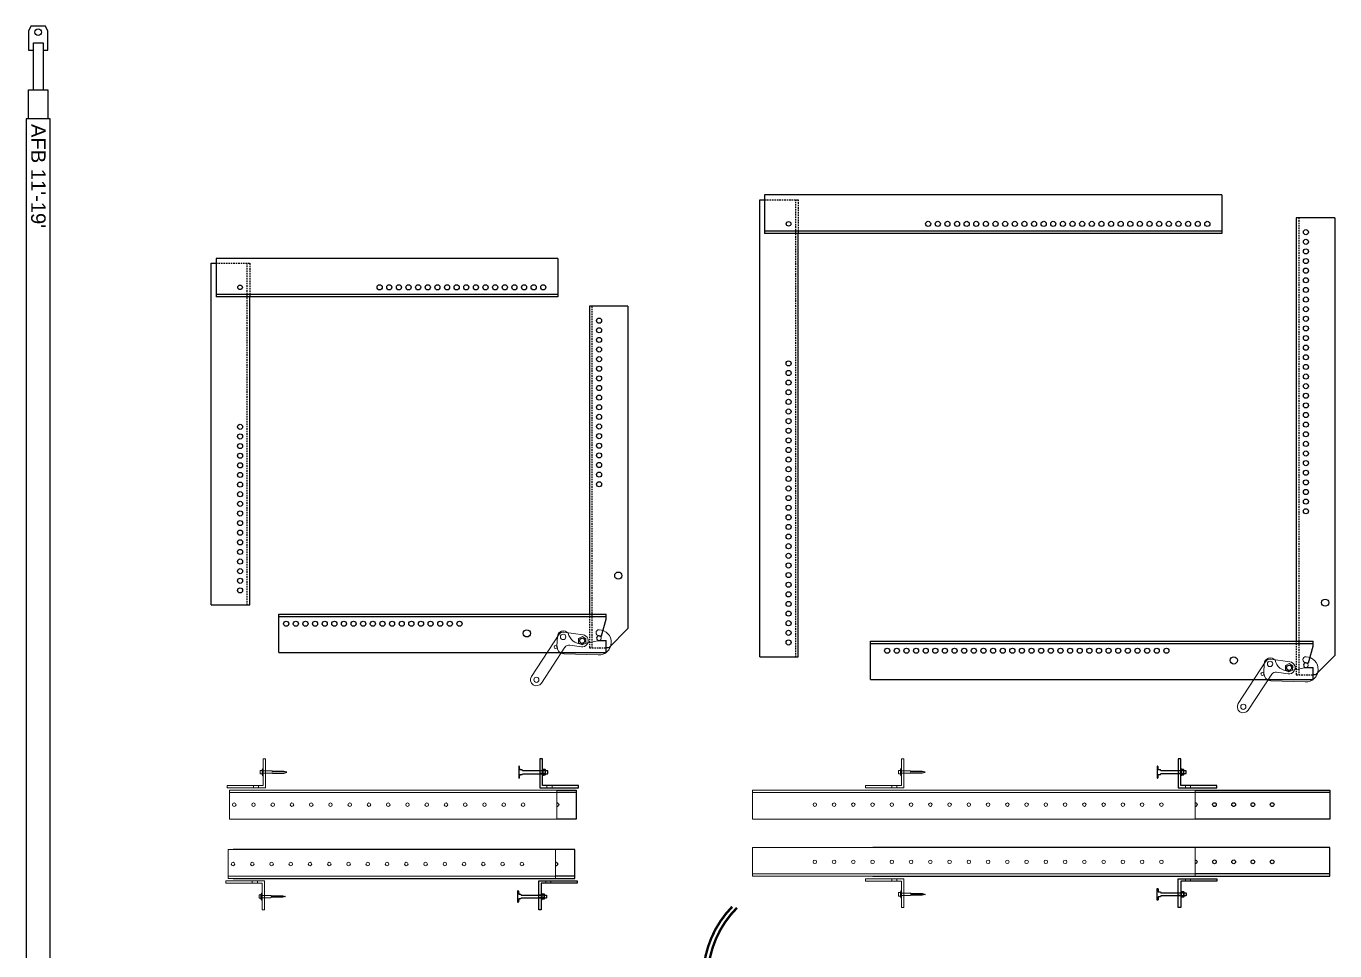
# Model space of a CAD drawing. Header units: inches. Extents: x 2832 to 8547, y -592 to 860.
# Drawn here: x 3546.9 to 3682.8, y 174.4 to 270.4 of the extents above; entities that cross this region are included whole.
import ezdxf

# ---------------------------------------------------------------- set-up
doc = ezdxf.new("R2010")
doc.units = ezdxf.units.IN
doc.header["$LTSCALE"] = 5
doc.header["$MEASUREMENT"] = 0
doc.set_wipeout_variables(frame=1)
doc.linetypes.add('HIDDEN2', pattern=[0.1875, 0.125, -0.0625])
doc.layers.add('FORM', color=5, linetype='Continuous')
doc.layers.add('Steel', color=5, linetype='Continuous', lineweight=20)
doc.styles.add('S', font='arial.ttf', dxfattribs={"height": 2})

# ---------------------------------------------------------------- blocks, each defined once
blk = doc.blocks.new('VBA_12-36_CLAMP_PLAN_BACK')
at = {"color": 0}
for p, q in [((-6.25, -41.75), (-6.25, 5.75)), ((-6.25, 5.75), (-5.75, 5.75)), ((41.75, 6.25), (-5.75, 6.25)), ((-5.75, 6.25), (-5.75, 2.25)), ((41.75, 6.25), (41.75, 2.25)), ((41.75, 2.5), (-5.75, 2.5)), ((41.75, 2.25), (-5.75, 2.25)), ((-2.25, -41.75), (-2.25, 2.25)), ((-6.25, -41.75), (-2.25, -41.75))]:
    blk.add_line(p, q, dxfattribs=at)
at = {"color": 1, "linetype": 'HIDDEN2', "ltscale": 0.25}
blk.add_line((-2.5, -41.75), (-2.5, 5.75), dxfattribs=at)
at = {"color": 0, "linetype": 'HIDDEN2', "ltscale": 0.25}
blk.add_lwpolyline([(-5.75, 5.75), (-2.25, 5.75), (-2.25, 2.25)], dxfattribs=at)
at = {"color": 0}
for centre, radius in [((-3.25, 3.25), 0.237), ((-3.25, 3.25), 0.237), ((11.25, 3.25), 0.266), ((12.25, 3.25), 0.266), ((13.25, 3.25), 0.266), ((14.25, 3.25), 0.266), ((15.25, 3.25), 0.266), ((16.25, 3.25), 0.266), ((17.25, 3.25), 0.266), ((18.25, 3.25), 0.266), ((19.25, 3.25), 0.266), ((20.25, 3.25), 0.266), ((21.25, 3.25), 0.266), ((22.25, 3.25), 0.266), ((23.25, 3.25), 0.266), ((24.25, 3.25), 0.266), ((25.25, 3.25), 0.266), ((26.25, 3.25), 0.266), ((27.25, 3.25), 0.266), ((28.25, 3.25), 0.266), ((29.25, 3.25), 0.266), ((30.25, 3.25), 0.266), ((31.25, 3.25), 0.266), ((32.25, 3.25), 0.266), ((33.25, 3.25), 0.266), ((34.25, 3.25), 0.266), ((35.25, 3.25), 0.266), ((36.25, 3.25), 0.266), ((37.25, 3.25), 0.266), ((38.25, 3.25), 0.266), ((39.25, 3.25), 0.266), ((40.25, 3.25), 0.266), ((-3.25, -11.25), 0.266), ((-3.25, -12.25), 0.266), ((-3.25, -13.25), 0.266), ((-3.25, -14.25), 0.266), ((-3.25, -15.25), 0.266), ((-3.25, -16.25), 0.266), ((-3.25, -17.25), 0.266), ((-3.25, -18.25), 0.266), ((-3.25, -19.25), 0.266), ((-3.25, -20.25), 0.266), ((-3.25, -21.25), 0.266), ((-3.25, -22.25), 0.266), ((-3.25, -23.25), 0.266), ((-3.25, -24.25), 0.266), ((-3.25, -25.25), 0.266), ((-3.25, -26.25), 0.266), ((-3.25, -27.25), 0.266), ((-3.25, -28.25), 0.266), ((-3.25, -29.25), 0.266), ((-3.25, -30.25), 0.266), ((-3.25, -31.25), 0.266), ((-3.25, -32.25), 0.266), ((-3.25, -33.25), 0.266), ((-3.25, -34.25), 0.266), ((-3.25, -35.25), 0.266), ((-3.25, -36.25), 0.266), ((-3.25, -37.25), 0.266), ((-3.25, -38.25), 0.266), ((-3.25, -39.25), 0.266), ((-3.25, -40.25), 0.266)]:
    blk.add_circle(centre, radius, dxfattribs=at)
blk = doc.blocks.new('A$C56f79375')
at = {"color": 0}
blk.add_circle((-2.5, -0.02), 0.266, dxfattribs=at)
at = {"layer": 'Steel'}
for p, q in [((-7.78, -3.72), (-4.9, 0.66)), ((-4.41, 0.88), (-2.41, 0.6)), ((-4.29, -0.69), (-6.74, -4.41)), ((-2.59, -0.64), (-3.8, -0.47))]:
    blk.add_line(p, q, dxfattribs=at)
at = {"layer": 'Steel', "extrusion": (-0.999392, 0.03486, -1.22362e-16)}
blk.add_line((-5.12, -0.59), (-5.08, 0.41), dxfattribs=at)
at = {"layer": 'Steel', "extrusion": (1.22459e-16, 6.5507e-19, -1)}
for p, q in [((-2.87, 0.21), (-2.88, -0.22)), ((-2.48, 0.41), (-2.87, 0.21)), ((-2.12, 0.18), (-2.48, 0.41)), ((-2.13, -0.25), (-2.12, 0.18)), ((-2.88, -0.22), (-2.52, -0.45)), ((-2.52, -0.45), (-2.13, -0.25))]:
    blk.add_line(p, q, dxfattribs=at)
at = {"layer": 'Steel', "extrusion": (-0.209735, 0.977758, -2.50434e-17)}
blk.add_line((-2.55, -0.38), (-0.72, 0.01), dxfattribs=at)
at = {"layer": 'Steel', "extrusion": (-0.03486, -0.999392, -4.92353e-18)}
blk.add_line((-0.83, -1.49), (-4.39, -1.37), dxfattribs=at)
at = {"layer": 'Steel', "extrusion": (1.22459e-16, 6.5507e-19, -1)}
for centre, radius in [((4.48, 0.39), 0.281), ((5.27, -0.66), 0.156), ((7.26, -4.07), 0.27)]:
    blk.add_circle(centre, radius, dxfattribs=at)
for centre, radius, start, end in [((4.46, 0.38), 0.625, 1.9977, 142.6577), ((4.48, 0.39), 0.5, 33.3891, 98.0389), ((2.5, -0.02), 0.625, 98.0389, 278.0389), ((0.75, 0.82), 0.313, 271.9978, 91.906), ((0.79, -0.18), 1.31, 91.9977, 271.9977), ((4.37, -0.62), 0.75, 271.9977, 1.9977), ((7.26, -4.07), 0.625, 213.3891, 33.3891)]:
    blk.add_arc(centre, radius, start, end, dxfattribs=at)
at = {"layer": 'Steel'}
for centre, radius, start, end in [((-2.5, 1.12), 1.5, 193.6189, 268.0023), ((-0.77, 0.26), 0.25, 282.1068, 88.0023), ((-3.87, -0.96), 0.5, 81.9611, 146.6109)]:
    blk.add_arc(centre, radius, start, end, dxfattribs=at)
blk = doc.blocks.new('VBA_12-36_CLAMP_PLAN_OP')
at = {"color": 0}
for p, q in [((2.25, 41.75), (2.25, -2.25)), ((6.25, 41.75), (2.25, 41.75)), ((6.25, 41.75), (6.25, -3.75)), ((-42, -2.25), (4, -2.25)), ((-42, -6.25), (-42, -2.25)), ((4, -2.76), (4, -2.25)), ((3.5, -4.5), (4, -2.76)), ((6.25, -3.75), (4.25, -5.75)), ((3.25, -4.5), (3.5, -4.5)), ((3.25, -5), (4, -5)), ((4, -6.25), (4, -5)), ((-42, -6.25), (4, -6.25)), ((4.25, -5.75), (4, -5.75))]:
    blk.add_line(p, q, dxfattribs=at)
at = {"color": 1, "linetype": 'HIDDEN2', "ltscale": 0.25}
blk.add_line((2.5, 41.75), (2.5, -5.75), dxfattribs=at)
at = {"color": 0, "ltscale": 0.5}
blk.add_line((-42, -2.5), (4, -2.5), dxfattribs=at)
at = {"color": 0, "linetype": 'HIDDEN2', "ltscale": 0.25}
blk.add_lwpolyline([(2.25, -2.25), (2.25, -5.75), (4, -5.75)], dxfattribs=at)
at = {"color": 0}
for centre, radius in [((3.25, 40.25), 0.266), ((3.25, 39.25), 0.266), ((3.25, 38.25), 0.266), ((3.25, 37.25), 0.266), ((3.25, 36.25), 0.266), ((3.25, 35.25), 0.266), ((3.25, 34.25), 0.266), ((3.25, 33.25), 0.266), ((3.25, 32.25), 0.266), ((3.25, 31.25), 0.266), ((3.25, 30.25), 0.266), ((3.25, 29.25), 0.266), ((3.25, 28.25), 0.266), ((3.25, 27.25), 0.266), ((3.25, 26.25), 0.266), ((3.25, 25.25), 0.266), ((3.25, 24.25), 0.266), ((3.25, 23.25), 0.266), ((3.25, 22.25), 0.266), ((3.25, 21.25), 0.266), ((3.25, 20.25), 0.266), ((3.25, 19.25), 0.266), ((3.25, 18.25), 0.266), ((3.25, 17.25), 0.266), ((3.25, 16.25), 0.266), ((3.25, 15.25), 0.266), ((3.25, 14.25), 0.266), ((3.25, 13.25), 0.266), ((3.25, 12.25), 0.266), ((3.25, 11.25), 0.266), ((5.25, 1.75), 0.375), ((-40.25, -3.25), 0.266), ((-39.25, -3.25), 0.266), ((-38.25, -3.25), 0.266), ((-37.25, -3.25), 0.266), ((-36.25, -3.25), 0.266), ((-35.25, -3.25), 0.266), ((-34.25, -3.25), 0.266), ((-33.25, -3.25), 0.266), ((-32.25, -3.25), 0.266), ((-31.25, -3.25), 0.266), ((-30.25, -3.25), 0.266), ((-29.25, -3.25), 0.266), ((-28.25, -3.25), 0.266), ((-27.25, -3.25), 0.266), ((-26.25, -3.25), 0.266), ((-25.25, -3.25), 0.266), ((-24.25, -3.25), 0.266), ((-23.25, -3.25), 0.266), ((-22.25, -3.25), 0.266), ((-21.25, -3.25), 0.266), ((-20.25, -3.25), 0.266), ((-19.25, -3.25), 0.266), ((-18.25, -3.25), 0.266), ((-17.25, -3.25), 0.266), ((-16.25, -3.25), 0.266), ((-15.25, -3.25), 0.266), ((-14.25, -3.25), 0.266), ((-13.25, -3.25), 0.266), ((-12.25, -3.25), 0.266), ((-11.25, -3.25), 0.266), ((-4.25, -4.25), 0.375)]:
    blk.add_circle(centre, radius, dxfattribs=at)
blk.add_arc((3.25, -4.75), 0.25, 89.9992, 269.9992, dxfattribs=at)
blk.add_blockref('A$C56f79375', (4, -5))
blk = doc.blocks.new('*U264')
for p, q in [((-27.79, -1.79), (-27.85, -1.76)), ((-27.79, -1.96), (-27.85, -2)), ((-27.79, -1.79), (-26.6, -1.79)), ((-26.6, -1.96), (-27.79, -1.96)), ((-26.6, -1.79), (-26.31, -1.88)), ((-26.31, -1.88), (-26.6, -1.96)), ((0.25, -1.75), (0, -1.75)), ((0.25, -2), (0, -2))]:
    blk.add_line(p, q)
for points in [[(-2.19, -1.26), (-2.16, -1.26), (-2.11, -1.31), (-2.08, -1.63), (-1.85, -1.63), (-1.83, -1.72), (0.77, -1.72), (0.81, -1.75), (0.81, -2), (0.77, -2.03), (-1.83, -2.03), (-1.85, -2.12), (-2.08, -2.12), (-2.11, -2.44), (-2.16, -2.49), (-2.19, -2.49)], [(0, -3.25), (0, -0.25), (4, -0.25), (4, -0.5), (0.25, -0.5), (0.25, -3.25)], [(0.25, -2.24), (0.31, -2.24), (0.31, -1.51), (0.25, -1.51)]]:
    blk.add_lwpolyline(points, close=True)
at = {"layer": 'FORM', "color": 3}
for points in [[(15.75, 3), (-31.75, 3), (-31.75, 0), (15.75, 0)], [(-31.75, 0), (15.75, 0), (15.75, 0.25), (-31.75, 0.25)]]:
    blk.add_lwpolyline(points, close=True, dxfattribs=at)
for centre in [(-26.25, 1.5), (-24.25, 1.5), (-22.25, 1.5), (-20.25, 1.5), (-18.25, 1.5), (-16.25, 1.5), (-14.25, 1.5), (-12.25, 1.5), (-10.25, 1.5), (-8.25, 1.5), (-6.25, 1.5), (-4.25, 1.5), (-2.25, 1.5), (-0.25, 1.5), (1.75, 1.5), (3.75, 1.5), (5.75, 1.5), (7.75, 1.5), (9.75, 1.5)]:
    blk.add_circle(centre, 0.195, dxfattribs=at)
at = {"layer": 'Steel', "color": 3}
for p, q in [((-29.77, -0.5), (-29.77, -0.25)), ((-29.23, -0.5), (-29.23, -0.25))]:
    blk.add_line(p, q, dxfattribs=at)
at = {"layer": 'Steel'}
for p, q in [((0.73, -0.5), (0.73, -0.25)), ((1.27, -0.5), (1.27, -0.25))]:
    blk.add_line(p, q, dxfattribs=at)
at = {"layer": 'Steel', "linetype": 'ByBlock'}
for p, q in [((-29.05, -1.69), (-29.05, -2.06)), ((-29.05, -1.69), (-29.05, -1.69)), ((-29.05, -2.06), (-29.05, -2.06)), ((-29.02, -1.69), (-28.86, -1.69)), ((-29.02, -2.06), (-28.86, -2.06)), ((-28.86, -1.62), (-28.86, -2.14)), ((-28.81, -1.62), (-28.86, -1.62)), ((-28.81, -2.14), (-28.86, -2.14)), ((-28.81, -1.62), (-28.81, -2.14)), ((-27.85, -1.76), (-28.75, -1.76)), ((-27.85, -2), (-28.75, -2)), ((-27.75, -1.96), (-27.79, -1.96))]:
    blk.add_line(p, q, dxfattribs=at)
at = {"layer": 'Steel'}
for points in [[(-28.5, -3.25), (-28.5, -0.25), (-32.5, -0.25), (-32.5, -0.5), (-28.75, -0.5), (-28.75, -3.25)], [(-28.75, -2.24), (-28.81, -2.24), (-28.81, -1.51), (-28.75, -1.51)]]:
    blk.add_lwpolyline(points, close=True, dxfattribs=at)
at = {"layer": 'Steel', "linetype": 'ByBlock'}
for points, weights in [([(-29.05, -1.69), (-29.05, -1.69), (-29.02, -1.69)], [1.61272872794, 1.61272872794, 1.49694001483]), ([(-29.02, -2.06), (-29.05, -2.06), (-29.05, -2.06)], [1.49694001483, 1.61272872794, 1.61272872794])]:
    blk.add_rational_spline(points, weights, degree=2, dxfattribs=at)
blk.add_wipeout([(0.57, -2.03), (0.31, -2.03), (0.31, -1.72), (0.57, -1.72)])
blk.add_wipeout([(-44.25, 3), (1.75, 3), (1.75, 0), (-44.25, 0)]).dxf.layer = 'Steel'
for points in [[(0.55, -2.16), (0.33, -2.16), (0.31, -2.13), (0.31, -1.63), (0.33, -1.59), (0.55, -1.59), (0.57, -1.63), (0.57, -2.13), (0.55, -2.16)], [(0.55, -1.73), (0.33, -1.73)], [(0.55, -2.02), (0.33, -2.02)]]:
    blk.add_lwpolyline(points)
for centre, radius, start, end in [((0.43, -1.66), 0.126, 144.9269, 214.5853), ((0.78, -1.88), 0.478, 162.411, 197.589), ((0.43, -2.09), 0.126, 145.395, 215.1423), ((0.44, -1.66), 0.126, 325.4147, 35.0731), ((0.09, -1.88), 0.478, 342.411, 17.589), ((0.44, -2.09), 0.126, 324.8577, 34.605)]:
    blk.add_arc(centre, radius, start, end)
at = {"layer": 'Steel'}
for points in [[(-44.25, 3), (1.75, 3), (1.75, 0), (-44.25, 0)], [(-44.25, 0), (1.75, 0), (1.75, 0.25), (-44.25, 0.25)]]:
    blk.add_lwpolyline(points, close=True, dxfattribs=at)
for centre in [(-37.76, 1.5), (-35.76, 1.5), (-33.76, 1.5), (-31.76, 1.5), (-29.76, 1.5), (-27.76, 1.5), (-25.76, 1.5), (-23.76, 1.5), (-21.76, 1.5), (-19.76, 1.5), (-17.76, 1.5), (-15.76, 1.5), (-13.76, 1.5), (-11.76, 1.5), (-9.76, 1.5), (-7.76, 1.5), (-5.76, 1.5), (-3.76, 1.5), (-1.75, 1.5)]:
    blk.add_circle(centre, 0.188, dxfattribs=at)
blk = doc.blocks.new('VBA_8-24_CLAMP_PLAN_BACK')
at = {"color": 0}
for p, q in [((-6.25, -29.75), (-6.25, 5.75)), ((-6.25, 5.75), (-5.75, 5.75)), ((29.75, 6.25), (-5.75, 6.25)), ((-5.75, 6.25), (-5.75, 2.25)), ((29.75, 6.25), (29.75, 2.25)), ((29.75, 2.5), (-5.75, 2.5)), ((29.75, 2.25), (-5.75, 2.25)), ((-2.25, -29.75), (-2.25, 2.25)), ((-6.25, -29.75), (-2.25, -29.75))]:
    blk.add_line(p, q, dxfattribs=at)
at = {"color": 1, "linetype": 'HIDDEN2', "ltscale": 0.25}
blk.add_line((-2.5, -29.75), (-2.5, 5.75), dxfattribs=at)
at = {"color": 0, "linetype": 'HIDDEN2', "ltscale": 0.25}
blk.add_lwpolyline([(-5.75, 5.75), (-2.25, 5.75), (-2.25, 2.25)], dxfattribs=at)
at = {"color": 0}
for centre, radius in [((-3.25, 3.25), 0.237), ((-3.25, 3.25), 0.237), ((11.25, 3.25), 0.266), ((12.25, 3.25), 0.266), ((13.25, 3.25), 0.266), ((14.25, 3.25), 0.266), ((15.25, 3.25), 0.266), ((16.25, 3.25), 0.266), ((17.25, 3.25), 0.266), ((18.25, 3.25), 0.266), ((19.25, 3.25), 0.266), ((20.25, 3.25), 0.266), ((21.25, 3.25), 0.266), ((22.25, 3.25), 0.266), ((23.25, 3.25), 0.266), ((24.25, 3.25), 0.266), ((25.25, 3.25), 0.266), ((26.25, 3.25), 0.266), ((27.25, 3.25), 0.266), ((28.25, 3.25), 0.266), ((-3.25, -11.25), 0.266), ((-3.25, -12.25), 0.266), ((-3.25, -13.25), 0.266), ((-3.25, -14.25), 0.266), ((-3.25, -15.25), 0.266), ((-3.25, -16.25), 0.266), ((-3.25, -17.25), 0.266), ((-3.25, -18.25), 0.266), ((-3.25, -19.25), 0.266), ((-3.25, -20.25), 0.266), ((-3.25, -21.25), 0.266), ((-3.25, -22.25), 0.266), ((-3.25, -23.25), 0.266), ((-3.25, -24.25), 0.266), ((-3.25, -25.25), 0.266), ((-3.25, -26.25), 0.266), ((-3.25, -27.25), 0.266), ((-3.25, -28.25), 0.266)]:
    blk.add_circle(centre, radius, dxfattribs=at)
blk = doc.blocks.new('VBA_8-24_CLAMP_PLAN_OP')
at = {"color": 0}
for p, q in [((2.25, 29.75), (2.25, -2.25)), ((6.25, 29.75), (2.25, 29.75)), ((6.25, 29.75), (6.25, -3.75)), ((-30, -2.25), (4, -2.25)), ((-30, -6.25), (-30, -2.25)), ((4, -2.76), (4, -2.25)), ((3.5, -4.5), (4, -2.76)), ((6.25, -3.75), (4.25, -5.75)), ((3.25, -4.5), (3.5, -4.5)), ((3.25, -5), (4, -5)), ((4, -6.25), (4, -5)), ((-30, -6.25), (4, -6.25)), ((4.25, -5.75), (4, -5.75))]:
    blk.add_line(p, q, dxfattribs=at)
at = {"color": 1, "linetype": 'HIDDEN2', "ltscale": 0.25}
blk.add_line((2.5, 29.75), (2.5, -5.75), dxfattribs=at)
at = {"color": 0, "ltscale": 0.5}
blk.add_line((-30, -2.5), (4, -2.5), dxfattribs=at)
at = {"color": 0, "linetype": 'HIDDEN2', "ltscale": 0.25}
blk.add_lwpolyline([(2.25, -2.25), (2.25, -5.75), (4, -5.75)], dxfattribs=at)
at = {"color": 0}
for centre, radius in [((3.25, 28.25), 0.266), ((3.25, 27.25), 0.266), ((3.25, 26.25), 0.266), ((3.25, 25.25), 0.266), ((3.25, 24.25), 0.266), ((3.25, 23.25), 0.266), ((3.25, 22.25), 0.266), ((3.25, 21.25), 0.266), ((3.25, 20.25), 0.266), ((3.25, 19.25), 0.266), ((3.25, 18.25), 0.266), ((3.25, 17.25), 0.266), ((3.25, 16.25), 0.266), ((3.25, 15.25), 0.266), ((3.25, 14.25), 0.266), ((3.25, 13.25), 0.266), ((3.25, 12.25), 0.266), ((3.25, 11.25), 0.266), ((5.25, 1.75), 0.375), ((-29.25, -3.25), 0.266), ((-28.25, -3.25), 0.266), ((-27.25, -3.25), 0.266), ((-26.25, -3.25), 0.266), ((-25.25, -3.25), 0.266), ((-24.25, -3.25), 0.266), ((-23.25, -3.25), 0.266), ((-22.25, -3.25), 0.266), ((-21.25, -3.25), 0.266), ((-20.25, -3.25), 0.266), ((-19.25, -3.25), 0.266), ((-18.25, -3.25), 0.266), ((-17.25, -3.25), 0.266), ((-16.25, -3.25), 0.266), ((-15.25, -3.25), 0.266), ((-14.25, -3.25), 0.266), ((-13.25, -3.25), 0.266), ((-12.25, -3.25), 0.266), ((-11.25, -3.25), 0.266), ((-4.25, -4.25), 0.375), ((1.5, -5.02), 0.266)]:
    blk.add_circle(centre, radius, dxfattribs=at)
blk.add_arc((3.25, -4.75), 0.25, 89.9992, 269.9992, dxfattribs=at)
at = {"layer": 'Steel'}
for p, q in [((-3.78, -8.72), (-0.9, -4.34)), ((-0.41, -4.12), (1.59, -4.4)), ((-0.29, -5.69), (-2.74, -9.41)), ((1.41, -5.64), (0.2, -5.47))]:
    blk.add_line(p, q, dxfattribs=at)
at = {"layer": 'Steel', "extrusion": (-0.999392, 0.03486, -1.22362e-16)}
blk.add_line((-1.12, -5.59), (-1.08, -4.59), dxfattribs=at)
at = {"layer": 'Steel', "extrusion": (1.22459e-16, 6.5507e-19, -1)}
for p, q in [((1.13, -4.79), (1.12, -5.22)), ((1.12, -5.22), (1.48, -5.45)), ((1.52, -4.59), (1.13, -4.79)), ((1.48, -5.45), (1.87, -5.25)), ((1.88, -4.82), (1.52, -4.59)), ((1.87, -5.25), (1.88, -4.82))]:
    blk.add_line(p, q, dxfattribs=at)
at = {"layer": 'Steel', "extrusion": (-0.209735, 0.977758, -2.50434e-17)}
blk.add_line((1.45, -5.38), (3.28, -4.99), dxfattribs=at)
at = {"layer": 'Steel', "extrusion": (-0.03486, -0.999392, -4.92353e-18)}
blk.add_line((3.17, -6.49), (-0.39, -6.37), dxfattribs=at)
at = {"layer": 'Steel', "extrusion": (1.22459e-16, 6.5507e-19, -1)}
for centre, radius in [((0.48, -4.61), 0.281), ((1.27, -5.66), 0.156), ((3.26, -9.07), 0.27)]:
    blk.add_circle(centre, radius, dxfattribs=at)
for centre, radius, start, end in [((0.46, -4.62), 0.625, 1.9977, 142.6577), ((-3.25, -4.18), 0.313, 271.9978, 91.906), ((-3.21, -5.18), 1.31, 91.9977, 271.9977), ((0.48, -4.61), 0.5, 33.3891, 98.0389), ((-1.5, -5.02), 0.625, 98.0389, 278.0389), ((0.37, -5.62), 0.75, 271.9977, 1.9977), ((3.26, -9.07), 0.625, 213.3891, 33.3891)]:
    blk.add_arc(centre, radius, start, end, dxfattribs=at)
at = {"layer": 'Steel'}
for centre, radius, start, end in [((1.5, -3.88), 1.5, 193.6189, 268.0023), ((3.23, -4.74), 0.25, 282.1068, 88.0023), ((0.13, -5.96), 0.5, 81.9611, 146.6109)]:
    blk.add_arc(centre, radius, start, end, dxfattribs=at)
blk = doc.blocks.new('*U263')
for p, q in [((-27.79, -1.79), (-27.85, -1.76)), ((-27.79, -1.96), (-27.85, -2)), ((-27.79, -1.79), (-26.6, -1.79)), ((-26.6, -1.96), (-27.79, -1.96)), ((-26.6, -1.79), (-26.31, -1.88)), ((-26.31, -1.88), (-26.6, -1.96)), ((0.25, -1.75), (0, -1.75)), ((0.25, -2), (0, -2))]:
    blk.add_line(p, q)
for points in [[(-2.19, -1.26), (-2.16, -1.26), (-2.11, -1.31), (-2.08, -1.63), (-1.85, -1.63), (-1.83, -1.72), (0.77, -1.72), (0.81, -1.75), (0.81, -2), (0.77, -2.03), (-1.83, -2.03), (-1.85, -2.12), (-2.08, -2.12), (-2.11, -2.44), (-2.16, -2.49), (-2.19, -2.49)], [(0, -3.25), (0, -0.25), (4, -0.25), (4, -0.5), (0.25, -0.5), (0.25, -3.25)], [(0.25, -2.24), (0.31, -2.24), (0.31, -1.51), (0.25, -1.51)]]:
    blk.add_lwpolyline(points, close=True)
at = {"layer": 'FORM', "color": 3}
for points in [[(3.75, 3), (-31.75, 3), (-31.75, 0), (3.75, 0)], [(-31.75, 0), (3.75, 0), (3.75, 0.25), (-31.75, 0.25)]]:
    blk.add_lwpolyline(points, close=True, dxfattribs=at)
for centre in [(-26.25, 1.5), (-24.25, 1.5), (-22.25, 1.5), (-20.25, 1.5), (-18.25, 1.5), (-16.25, 1.5), (-14.25, 1.5), (-12.25, 1.5), (-10.25, 1.5), (-8.25, 1.5), (-6.25, 1.5), (-4.25, 1.5), (-2.25, 1.5), (-0.25, 1.5), (1.75, 1.5)]:
    blk.add_circle(centre, 0.195, dxfattribs=at)
at = {"layer": 'Steel', "color": 3}
for p, q in [((-29.77, -0.5), (-29.77, -0.25)), ((-29.23, -0.5), (-29.23, -0.25))]:
    blk.add_line(p, q, dxfattribs=at)
at = {"layer": 'Steel'}
for p, q in [((0.73, -0.5), (0.73, -0.25)), ((1.27, -0.5), (1.27, -0.25))]:
    blk.add_line(p, q, dxfattribs=at)
at = {"layer": 'Steel', "linetype": 'ByBlock'}
for p, q in [((-29.05, -1.69), (-29.05, -2.06)), ((-29.05, -1.69), (-29.05, -1.69)), ((-29.05, -2.06), (-29.05, -2.06)), ((-29.02, -1.69), (-28.86, -1.69)), ((-29.02, -2.06), (-28.86, -2.06)), ((-28.86, -1.62), (-28.86, -2.14)), ((-28.81, -1.62), (-28.86, -1.62)), ((-28.81, -2.14), (-28.86, -2.14)), ((-28.81, -1.62), (-28.81, -2.14)), ((-27.85, -1.76), (-28.75, -1.76)), ((-27.85, -2), (-28.75, -2)), ((-27.75, -1.96), (-27.79, -1.96))]:
    blk.add_line(p, q, dxfattribs=at)
at = {"layer": 'Steel'}
for points in [[(-28.5, -3.25), (-28.5, -0.25), (-32.5, -0.25), (-32.5, -0.5), (-28.75, -0.5), (-28.75, -3.25)], [(-28.75, -2.24), (-28.81, -2.24), (-28.81, -1.51), (-28.75, -1.51)]]:
    blk.add_lwpolyline(points, close=True, dxfattribs=at)
at = {"layer": 'Steel', "linetype": 'ByBlock'}
for points, weights in [([(-29.05, -1.69), (-29.05, -1.69), (-29.02, -1.69)], [1.61272872794, 1.61272872794, 1.49694001483]), ([(-29.02, -2.06), (-29.05, -2.06), (-29.05, -2.06)], [1.49694001483, 1.61272872794, 1.61272872794])]:
    blk.add_rational_spline(points, weights, degree=2, dxfattribs=at)
blk.add_wipeout([(0.57, -2.03), (0.31, -2.03), (0.31, -1.72), (0.57, -1.72)])
blk.add_wipeout([(-32.25, 3), (1.75, 3), (1.75, 0), (-32.25, 0)]).dxf.layer = 'Steel'
for points in [[(0.55, -2.16), (0.33, -2.16), (0.31, -2.13), (0.31, -1.63), (0.33, -1.59), (0.55, -1.59), (0.57, -1.63), (0.57, -2.13), (0.55, -2.16)], [(0.55, -1.73), (0.33, -1.73)], [(0.55, -2.02), (0.33, -2.02)]]:
    blk.add_lwpolyline(points)
for centre, radius, start, end in [((0.43, -1.66), 0.126, 144.9269, 214.5853), ((0.78, -1.88), 0.478, 162.411, 197.589), ((0.43, -2.09), 0.126, 145.395, 215.1423), ((0.44, -1.66), 0.126, 325.4147, 35.0731), ((0.09, -1.88), 0.478, 342.411, 17.589), ((0.44, -2.09), 0.126, 324.8577, 34.605)]:
    blk.add_arc(centre, radius, start, end)
at = {"layer": 'Steel'}
for points in [[(-32.25, 3), (1.75, 3), (1.75, 0), (-32.25, 0)], [(-32.25, 0), (1.75, 0), (1.75, 0.25), (-32.25, 0.25)]]:
    blk.add_lwpolyline(points, close=True, dxfattribs=at)
for centre in [(-31.76, 1.5), (-29.76, 1.5), (-27.76, 1.5), (-25.76, 1.5), (-23.76, 1.5), (-21.76, 1.5), (-19.76, 1.5), (-17.76, 1.5), (-15.76, 1.5), (-13.76, 1.5), (-11.76, 1.5), (-9.76, 1.5), (-7.76, 1.5), (-5.76, 1.5), (-3.76, 1.5), (-1.75, 1.5)]:
    blk.add_circle(centre, 0.188, dxfattribs=at)
blk = doc.blocks.new('VBA_AFB_11-19')
at = {"color": 0}
for points in [[(0.5, -1.88), (1, -1.88), (1, 0.12), (0.75, 0.62), (-0.75, 0.62), (-1, 0.12), (-1, -1.88), (-0.5, -1.88)], [(-0.5, -6), (-0.5, -1.12), (0.5, -1.12), (0.5, -6)], [(-1, -9), (-1, -6), (1, -6), (1, -9)]]:
    blk.add_lwpolyline(points, dxfattribs=at)
blk.add_lwpolyline([(1.25, -123), (1.25, -9), (-1.25, -9), (-1.25, -123)], close=True, dxfattribs=at)
blk.add_circle((0, 0), 0.344, dxfattribs=at)
at = {"insert": (0.77, -9.54), "char_height": 1.5, "attachment_point": 1, "rotation": 270, "style": 'S'}
blk.add_mtext_dynamic_manual_height_columns("AFB 11'-19'", width=10.9967, gutter_width=6.56, heights=[0], dxfattribs=at)
blk = doc.blocks.new('VBA_PICKING_CORNER')
at = {"layer": 'FORM'}
for p, q in [((-4, 1.5), (-2.63, 1.5)), ((-7, -1.06), (-5.13, 1.28)), ((-5.24, 0.73), (-6.72, -1.12)), ((-5.13, 1.28), (-2, -1.22)), ((-2.25, -1.34), (-4.89, 0.77)), ((-2.25, 1.12), (-2.25, -0.78)), ((-6.9, -1.14), (-7, -1.06)), ((-6.94, -1.19, 0), (-1.69, -1.19, 0)), ((-2.15, -0.87), (-1.5, -0.87)), ((-2, -1.22), (-2.08, -1.32)), ((-8, -6.5), (-8, -2.5)), ((-1.69, -2.19, 0), (-6.94, -2.19, 0)), ((-0.87, -1.5), (-0.87, -2.15)), ((-7.44, -6.31), (-6.5, -6.31)), ((-6.31, -6.5), (-6.31, -7.44)), ((-6.5, -8), (-2.5, -8))]:
    blk.add_line(p, q, dxfattribs=at)
at = {"layer": 'FORM', "color": 1, "linetype": 'HIDDEN2', "ltscale": 0.25}
for p, q in [((-0.78, -2.25), (1.12, -2.25)), ((1.5, -2.63), (1.5, -4))]:
    blk.add_line(p, q, dxfattribs=at)
at = {"layer": 'FORM', "const_width": 0.25}
for points in [[(-4.73, -1.19, 0.405519), (-6.75, -0.59, 0.342083), (-9.86, -6.41, -0.241858), (-12.75, -15.38)], [(-12.25, -15.49, 0.235176), (-9.36, -6.53, -0.323867), (-6.23, -0.47, -0.471114), (-4.63, -1.19)]]:
    blk.add_lwpolyline(points, format="xyb", dxfattribs=at)
at = {"layer": 'FORM', "const_width": 0.25, "elevation": 0}
for points in [[(-6.4, -5.44, -0.060528), (-9.33, -6.91, -1.056969), (-9.68, -5.55, 0.037545), (-5.81, -4.52, 0.370419), (-4.62, -2.19)], [(-6.4, -5.44, 0.238861), (-4.56, -2.19)]]:
    blk.add_lwpolyline(points, format="xyb", dxfattribs=at)
at = {"layer": 'FORM'}
for centre, radius in [((-3.25, 0.75, 0), 0.266), ((-6.94, -1.69, 0), 0.531), ((-6.94, -1.69, 0), 0.5), ((-1.69, -1.69, 0), 0.531), ((-1.69, -1.69, 0), 0.5), ((-7.25, -3.25), 0.266), ((-3.25, -7.25), 0.266)]:
    blk.add_circle(centre, radius, dxfattribs=at)
at = {"layer": 'FORM', "color": 1, "linetype": 'HIDDEN2', "ltscale": 0.25}
for centre in [(-3.25, -3.25), (0.75, -3.25)]:
    blk.add_circle(centre, 0.266, dxfattribs=at)
at = {"layer": 'FORM'}
for centre, radius, start, end in [((-3.91, -2.59), 4.09, 91.2242, 178.7758), ((-2.63, 1.12), 0.383, 1.2242, 88.7758), ((-5.05, 0.58), 0.25, 51.362, 141.3618), ((-6.82, -1.05), 0.125, 231.3619, 321.362), ((-2.15, -0.77), 0.102, 181.2242, 268.7759), ((-2.18, -1.24), 0.125, 231.3619, 321.362), ((-1.5, -1.5), 0.625, 360, 90), ((-0.78, -2.15), 0.1, 180, 270), ((-6.5, -6.5), 1.5, 180, 270), ((-7.44, -6.5), 0.188, 90, 180), ((-6.5, -6.5), 1.12, 180, 270), ((-6.5, -6.5), 0.188, 0.0002, 89.9998), ((-2.5, -4), 4, 270, 325.7711), ((-6.5, -7.44), 0.188, 270, 360)]:
    blk.add_arc(centre, radius, start, end, dxfattribs=at)
at = {"layer": 'FORM', "color": 1, "linetype": 'HIDDEN2', "ltscale": 0.25}
for centre, radius, start, end in [((1.12, -2.63), 0.375, 0, 90), ((-2.5, -4), 4, 325.7711, 360)]:
    blk.add_arc(centre, radius, start, end, dxfattribs=at)
blk = doc.blocks.new('*U800')
for p, q in [((-27.79, 1.71), (-27.85, 1.75)), ((-27.79, 1.54), (-27.85, 1.51)), ((-26.6, 1.71), (-27.79, 1.71)), ((-27.79, 1.54), (-26.6, 1.54)), ((-26.31, 1.63), (-26.6, 1.71)), ((-26.6, 1.54), (-26.31, 1.63)), ((0.25, 1.75), (0, 1.75)), ((0.25, 1.5), (0, 1.5))]:
    blk.add_line(p, q)
for points in [[(0, 3), (0, 0), (4, 0), (4, 0.25), (0.25, 0.25), (0.25, 3)], [(-2.19, 1.01), (-2.16, 1.01), (-2.11, 1.06), (-2.08, 1.38), (-1.85, 1.38), (-1.83, 1.47), (0.77, 1.47), (0.81, 1.5), (0.81, 1.75), (0.77, 1.78), (-1.83, 1.78), (-1.85, 1.87), (-2.08, 1.87), (-2.11, 2.19), (-2.16, 2.24), (-2.19, 2.24)], [(0.25, 1.99), (0.31, 1.99), (0.31, 1.26), (0.25, 1.26)]]:
    blk.add_lwpolyline(points, close=True)
at = {"layer": 'FORM', "color": 3}
for points in [[(3.75, -3.25), (-31.75, -3.25), (-31.75, -0.25), (3.75, -0.25)], [(-31.75, -0.25), (3.75, -0.25), (3.75, -0.5), (-31.75, -0.5)]]:
    blk.add_lwpolyline(points, close=True, dxfattribs=at)
for centre in [(-26.25, -1.75), (-24.25, -1.75), (-22.25, -1.75), (-20.25, -1.75), (-18.25, -1.75), (-16.25, -1.75), (-14.25, -1.75), (-12.25, -1.75), (-10.25, -1.75), (-8.25, -1.75), (-6.25, -1.75), (-4.25, -1.75), (-2.25, -1.75), (-0.25, -1.75), (1.75, -1.75)]:
    blk.add_circle(centre, 0.195, dxfattribs=at)
at = {"layer": 'Steel', "linetype": 'ByBlock'}
for p, q in [((-29.05, 1.44), (-29.05, 1.81)), ((-29.05, 1.81), (-29.05, 1.81)), ((-29.05, 1.44), (-29.05, 1.44)), ((-29.02, 1.81), (-28.86, 1.81)), ((-29.02, 1.44), (-28.86, 1.44)), ((-28.86, 1.37), (-28.86, 1.89)), ((-28.81, 1.89), (-28.86, 1.89)), ((-28.81, 1.37), (-28.86, 1.37)), ((-28.81, 1.37), (-28.81, 1.89)), ((-27.85, 1.75), (-28.75, 1.75)), ((-27.85, 1.51), (-28.75, 1.51)), ((-27.75, 1.71), (-27.79, 1.71))]:
    blk.add_line(p, q, dxfattribs=at)
at = {"layer": 'Steel', "color": 3}
for p, q in [((-29.77, 0.25), (-29.77, 0)), ((-29.23, 0.25), (-29.23, 0))]:
    blk.add_line(p, q, dxfattribs=at)
at = {"layer": 'Steel'}
for p, q in [((0.73, 0.25), (0.73, 0)), ((1.27, 0.25), (1.27, 0))]:
    blk.add_line(p, q, dxfattribs=at)
for points in [[(-28.5, 3), (-28.5, 0), (-32.5, 0), (-32.5, 0.25), (-28.75, 0.25), (-28.75, 3)], [(-28.75, 1.99), (-28.81, 1.99), (-28.81, 1.26), (-28.75, 1.26)]]:
    blk.add_lwpolyline(points, close=True, dxfattribs=at)
at = {"layer": 'Steel', "linetype": 'ByBlock'}
for points, weights in [([(-29.02, 1.81), (-29.05, 1.81), (-29.05, 1.81)], [1.49694001483, 1.61272872794, 1.61272872794]), ([(-29.05, 1.44), (-29.05, 1.44), (-29.02, 1.44)], [1.61272872794, 1.61272872794, 1.49694001483])]:
    blk.add_rational_spline(points, weights, degree=2, dxfattribs=at)
blk.add_wipeout([(0.57, 1.78), (0.31, 1.78), (0.31, 1.47), (0.57, 1.47)])
blk.add_wipeout([(-32.25, -3.25), (1.75, -3.25), (1.75, -0.25), (-32.25, -0.25)]).dxf.layer = 'Steel'
for points in [[(0.55, 1.91), (0.33, 1.91), (0.31, 1.88), (0.31, 1.38), (0.33, 1.34), (0.55, 1.34), (0.57, 1.38), (0.57, 1.88), (0.55, 1.91)], [(0.55, 1.77), (0.33, 1.77)], [(0.55, 1.48), (0.33, 1.48)]]:
    blk.add_lwpolyline(points)
for centre, radius, start, end in [((0.43, 1.84), 0.126, 144.8577, 214.605), ((0.78, 1.63), 0.478, 162.411, 197.589), ((0.43, 1.41), 0.126, 145.4147, 215.0731), ((0.44, 1.84), 0.126, 325.395, 35.1423), ((0.09, 1.63), 0.478, 342.411, 17.589), ((0.44, 1.41), 0.126, 324.9269, 34.5853)]:
    blk.add_arc(centre, radius, start, end)
at = {"layer": 'Steel'}
for points in [[(-32.25, -3.25), (1.75, -3.25), (1.75, -0.25), (-32.25, -0.25)], [(-32.25, -0.25), (1.75, -0.25), (1.75, -0.5), (-32.25, -0.5)]]:
    blk.add_lwpolyline(points, close=True, dxfattribs=at)
for centre in [(-31.76, -1.75), (-29.76, -1.75), (-27.76, -1.75), (-25.76, -1.75), (-23.76, -1.75), (-21.76, -1.75), (-19.76, -1.75), (-17.76, -1.75), (-15.76, -1.75), (-13.76, -1.75), (-11.76, -1.75), (-9.76, -1.75), (-7.76, -1.75), (-5.76, -1.75), (-3.76, -1.75), (-1.75, -1.75)]:
    blk.add_circle(centre, 0.188, dxfattribs=at)
blk = doc.blocks.new('*U804')
for p, q in [((-27.79, 1.71), (-27.85, 1.75)), ((-27.79, 1.54), (-27.85, 1.51)), ((-26.6, 1.71), (-27.79, 1.71)), ((-27.79, 1.54), (-26.6, 1.54)), ((-26.31, 1.63), (-26.6, 1.71)), ((-26.6, 1.54), (-26.31, 1.63)), ((0.25, 1.75), (0, 1.75)), ((0.25, 1.5), (0, 1.5))]:
    blk.add_line(p, q)
for points in [[(0, 3), (0, 0), (4, 0), (4, 0.25), (0.25, 0.25), (0.25, 3)], [(-2.19, 1.01), (-2.16, 1.01), (-2.11, 1.06), (-2.08, 1.38), (-1.85, 1.38), (-1.83, 1.47), (0.77, 1.47), (0.81, 1.5), (0.81, 1.75), (0.77, 1.78), (-1.83, 1.78), (-1.85, 1.87), (-2.08, 1.87), (-2.11, 2.19), (-2.16, 2.24), (-2.19, 2.24)], [(0.25, 1.99), (0.31, 1.99), (0.31, 1.26), (0.25, 1.26)]]:
    blk.add_lwpolyline(points, close=True)
at = {"layer": 'FORM', "color": 3}
for points in [[(15.75, -3.25), (-31.75, -3.25), (-31.75, -0.25), (15.75, -0.25)], [(-31.75, -0.25), (15.75, -0.25), (15.75, -0.5), (-31.75, -0.5)]]:
    blk.add_lwpolyline(points, close=True, dxfattribs=at)
for centre in [(-26.25, -1.75), (-24.25, -1.75), (-22.25, -1.75), (-20.25, -1.75), (-18.25, -1.75), (-16.25, -1.75), (-14.25, -1.75), (-12.25, -1.75), (-10.25, -1.75), (-8.25, -1.75), (-6.25, -1.75), (-4.25, -1.75), (-2.25, -1.75), (-0.25, -1.75), (1.75, -1.75), (3.75, -1.75), (5.75, -1.75), (7.75, -1.75), (9.75, -1.75)]:
    blk.add_circle(centre, 0.195, dxfattribs=at)
at = {"layer": 'Steel', "linetype": 'ByBlock'}
for p, q in [((-29.05, 1.44), (-29.05, 1.81)), ((-29.05, 1.81), (-29.05, 1.81)), ((-29.05, 1.44), (-29.05, 1.44)), ((-29.02, 1.81), (-28.86, 1.81)), ((-29.02, 1.44), (-28.86, 1.44)), ((-28.86, 1.37), (-28.86, 1.89)), ((-28.81, 1.89), (-28.86, 1.89)), ((-28.81, 1.37), (-28.86, 1.37)), ((-28.81, 1.37), (-28.81, 1.89)), ((-27.85, 1.75), (-28.75, 1.75)), ((-27.85, 1.51), (-28.75, 1.51)), ((-27.75, 1.71), (-27.79, 1.71))]:
    blk.add_line(p, q, dxfattribs=at)
at = {"layer": 'Steel', "color": 3}
for p, q in [((-29.77, 0.25), (-29.77, 0)), ((-29.23, 0.25), (-29.23, 0))]:
    blk.add_line(p, q, dxfattribs=at)
at = {"layer": 'Steel'}
for p, q in [((0.73, 0.25), (0.73, 0)), ((1.27, 0.25), (1.27, 0))]:
    blk.add_line(p, q, dxfattribs=at)
for points in [[(-28.5, 3), (-28.5, 0), (-32.5, 0), (-32.5, 0.25), (-28.75, 0.25), (-28.75, 3)], [(-28.75, 1.99), (-28.81, 1.99), (-28.81, 1.26), (-28.75, 1.26)]]:
    blk.add_lwpolyline(points, close=True, dxfattribs=at)
at = {"layer": 'Steel', "linetype": 'ByBlock'}
for points, weights in [([(-29.02, 1.81), (-29.05, 1.81), (-29.05, 1.81)], [1.49694001483, 1.61272872794, 1.61272872794]), ([(-29.05, 1.44), (-29.05, 1.44), (-29.02, 1.44)], [1.61272872794, 1.61272872794, 1.49694001483])]:
    blk.add_rational_spline(points, weights, degree=2, dxfattribs=at)
blk.add_wipeout([(0.57, 1.78), (0.31, 1.78), (0.31, 1.47), (0.57, 1.47)])
blk.add_wipeout([(-44.25, -3.25), (1.75, -3.25), (1.75, -0.25), (-44.25, -0.25)]).dxf.layer = 'Steel'
for points in [[(0.55, 1.91), (0.33, 1.91), (0.31, 1.88), (0.31, 1.38), (0.33, 1.34), (0.55, 1.34), (0.57, 1.38), (0.57, 1.88), (0.55, 1.91)], [(0.55, 1.77), (0.33, 1.77)], [(0.55, 1.48), (0.33, 1.48)]]:
    blk.add_lwpolyline(points)
for centre, radius, start, end in [((0.43, 1.84), 0.126, 144.8577, 214.605), ((0.78, 1.63), 0.478, 162.411, 197.589), ((0.43, 1.41), 0.126, 145.4147, 215.0731), ((0.44, 1.84), 0.126, 325.395, 35.1423), ((0.09, 1.63), 0.478, 342.411, 17.589), ((0.44, 1.41), 0.126, 324.9269, 34.5853)]:
    blk.add_arc(centre, radius, start, end)
at = {"layer": 'Steel'}
for points in [[(-44.25, -3.25), (1.75, -3.25), (1.75, -0.25), (-44.25, -0.25)], [(-44.25, -0.25), (1.75, -0.25), (1.75, -0.5), (-44.25, -0.5)]]:
    blk.add_lwpolyline(points, close=True, dxfattribs=at)
for centre in [(-37.76, -1.75), (-35.76, -1.75), (-33.76, -1.75), (-31.76, -1.75), (-29.76, -1.75), (-27.76, -1.75), (-25.76, -1.75), (-23.76, -1.75), (-21.76, -1.75), (-19.76, -1.75), (-17.76, -1.75), (-15.76, -1.75), (-13.76, -1.75), (-11.76, -1.75), (-9.76, -1.75), (-7.76, -1.75), (-5.76, -1.75), (-3.76, -1.75), (-1.75, -1.75)]:
    blk.add_circle(centre, 0.188, dxfattribs=at)

msp = doc.modelspace()

# ---------------------------------------------------------------- block references
at = {"layer": 'FORM'}
for name, p in [('VBA_AFB_11-19', (3548.14643, 269.82416)), ('VBA_12-36_CLAMP_PLAN_BACK', (3629.34524, 246.65403)), ('VBA_12-36_CLAMP_PLAN_OP', (3676.58957, 208.78837)), ('VBA_8-24_CLAMP_PLAN_BACK', (3572.36582, 240.05967)), ('VBA_8-24_CLAMP_PLAN_OP', (3603.15861, 211.5949)), ('*U800', (3600.26891, 191.29483)), ('*U804', (3666.58108, 191.29827)), ('*U264', (3666.58108, 182.10341)), ('*U263', (3600.14546, 181.87513))]:
    msp.add_blockref(name, p, dxfattribs=at)
at = {"layer": 'FORM', "rotation": 180}
msp.add_blockref('VBA_PICKING_CORNER', (3607.98691, 163.44735), dxfattribs=at)

doc.saveas('drawing.dxf')
